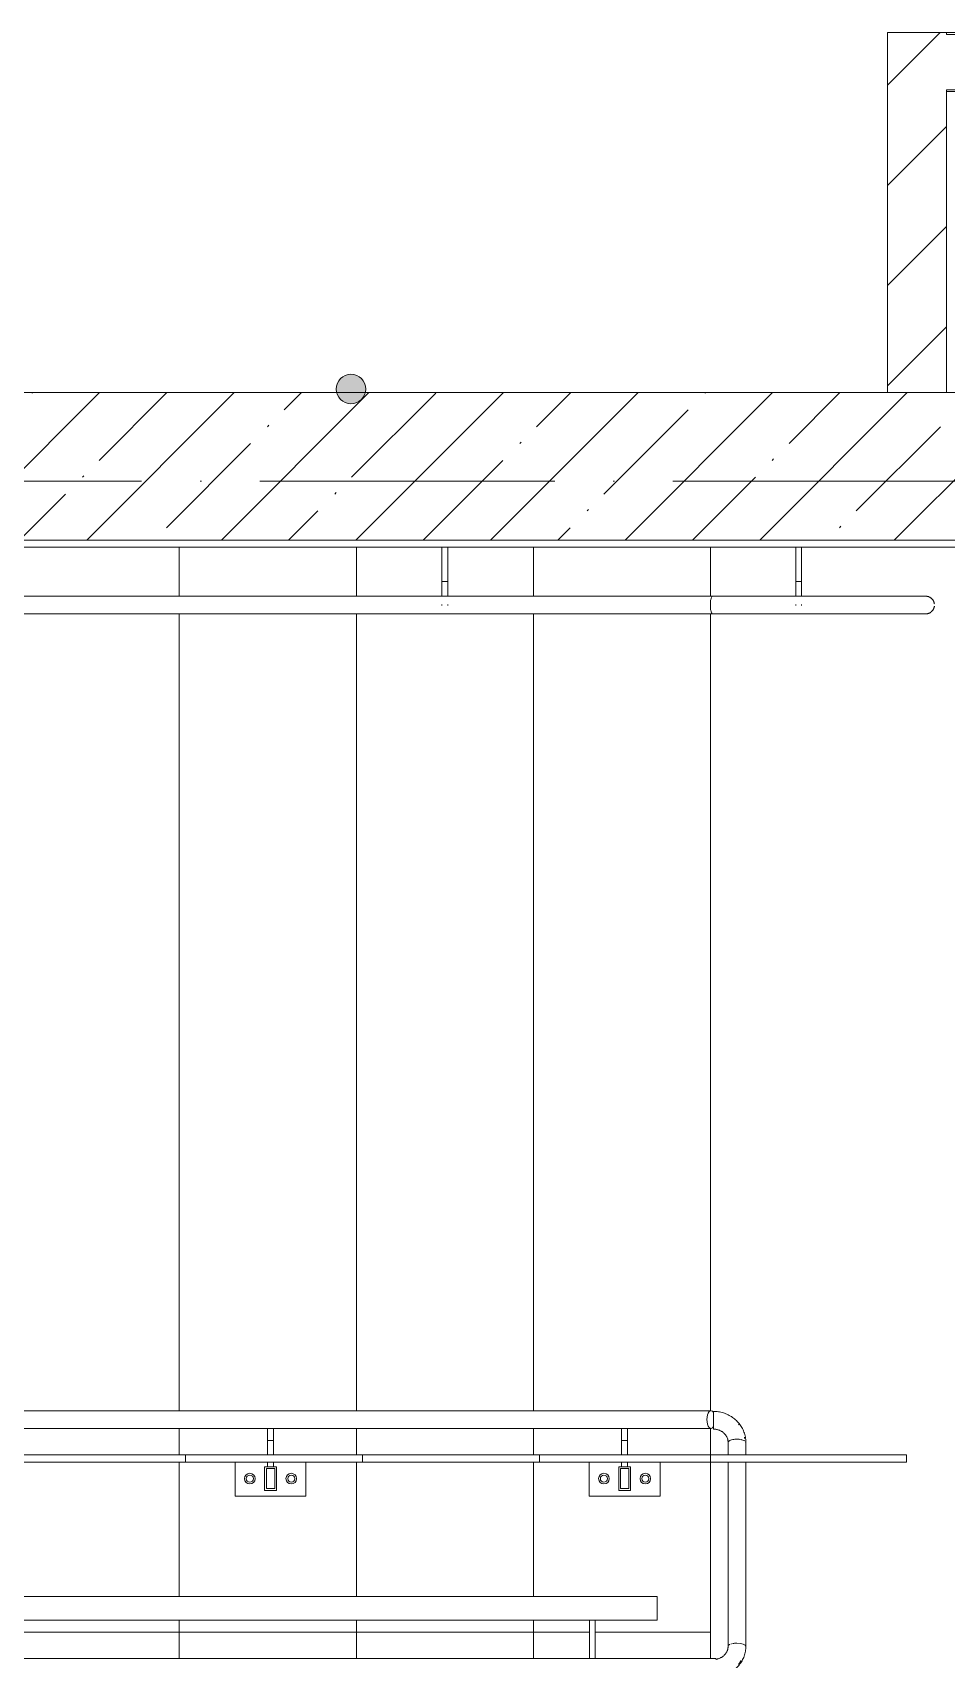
# Model space of a CAD drawing. Header units: millimetres. Extents: x -17017 to 628417, y -109036 to 199237.
# Drawn here: x 78581 to 80130, y -104562 to -101805 of the extents above; entities that cross this region are included whole.
import ezdxf

# ---------------------------------------------------------------- set-up
doc = ezdxf.new("R2010")
doc.units = ezdxf.units.MM
doc.linetypes.add('50_200_ШТРИХ_1Т_ш5_п1_п1_', pattern=[700, 500, -100, 0, -100])
for name, color, linetype, lineweight in [('0-1', 7, 'Continuous', 5), ('0-2', 7, 'Continuous', 9), ('Контуры', 7, 'Continuous', 9), ('Линии подступенков', 7, 'Continuous', 9), ('Линии свеса', 7, 'Continuous', 9), ('Марки стен', 7, 'Continuous', 9), ('Обобщенные модели', 7, 'Continuous', 9), ('Ограждение', 7, 'Continuous', 9), ('Оси-2', 7, '50_200_ШТРИХ_1Т_ш5_п1_п1_', 9), ('Стены', 7, 'Continuous', 9), ('Стены-1', 7, 'Continuous', 13), ('стяжа', 7, 'Continuous', 30), ('Штриховка разреза-1', 7, 'Continuous', 9)]:
    doc.layers.add(name, color=color, linetype=linetype, lineweight=lineweight)
doc.layers.get('0-2').off()

# ---------------------------------------------------------------- blocks, each defined once
blk = doc.blocks.new('ось2эт')
at = {"layer": 'Оси-2'}
blk.add_line((94868.3, -102565.3), (-12388.8, -102565.3), dxfattribs=at)
blk = doc.blocks.new('О_Элемент ограждения_Обод_Труба_ГОСТ 8645-68 - О_Элемент ограждения_Обод_Труба_ГОСТ 8645-68-V87-АИ2_02_План отделки стен 2-го этажа _Часть 2_')
at = {"layer": 'Ограждение'}
for p, q in [((-3720, 20), (0, 20)), ((0, 20), (0, -20)), ((0, -20), (-3720, -20))]:
    blk.add_line(p, q, dxfattribs=at)
blk = doc.blocks.new('О_Кронштейн_Форма Г_Круг_ГОСТ 2590-2006 - О_Кронштейн_Форма Г_Круг_ГОСТ 2590-2006-V88-АИ2_02_План отделки стен 2-го этажа _Часть 2_')
at = {"layer": 'Ограждение'}
for p, q in [((5895, 1665), (5895, 1720)), ((5905, 1720), (5905, 1665))]:
    blk.add_line(p, q, dxfattribs=at)
at = {"layer": 'Ограждение', "flags": 128}
for points in [[(5895, 1655), (5895, 1655.9), (5895, 1656.9), (5895, 1657.8), (5895, 1658.8), (5895, 1659.8), (5895, 1660.8), (5895, 1661.7), (5895, 1662.7), (5895, 1663.7), (5895, 1664.7), (5895, 1665)], [(5905, 1665), (5905, 1664), (5905, 1663), (5905, 1662), (5905, 1661), (5905, 1660), (5905, 1659.1), (5905, 1658.1), (5905, 1657.1), (5905, 1656.2), (5905, 1655.3)]]:
    blk.add_lwpolyline(points, dxfattribs=at)
blk = doc.blocks.new('О_Элемент поручня_Маршевый_Труба_ГОСТ 8732-78 - О_Элемент поручня_Маршевый_Труба_ГОСТ 8732-78-V93-АИ2_02_План отделки стен 2-го этажа _Часть 2_')
at = {"layer": 'Ограждение'}
blk.add_line((-9.9, 0), (-3926, 0), dxfattribs=at)
at = {"layer": 'Ограждение', "flags": 128}
blk.add_lwpolyline([(-8.3, -1.5), (-9.1, -0.4), (-9.9, 0)], dxfattribs=at)
blk = doc.blocks.new('Ограждение 2 - Ограждение 2-32862125-АИ2_02_План отделки стен 2-го этажа _Часть 2_')
at = {"layer": 'Ограждение'}
for p, q in [((86994.8, 1719), (86994.8, 1661.1)), ((86994.8, 1719), (86994.8, 1661.1)), ((87004.8, 1661.1), (87004.8, 1719)), ((87004.8, 1661.1), (87004.8, 1719)), ((87594.6, 1719), (87594.6, 1661.1)), ((87594.6, 1719), (87594.6, 1661.1)), ((87604.6, 1661.1), (87604.6, 1719)), ((87604.6, 1661.1), (87604.6, 1719)), ((87453.5, 1636), (85650, 1636)), ((87764.7, 1636), (87453.5, 1636)), ((85650, 1606), (87453.5, 1606)), ((87453.5, 1606), (87764.7, 1606))]:
    blk.add_line(p, q, dxfattribs=at)
at = {"layer": 'Ограждение', "flags": 128}
for points in [[(86994.8, 1636.6), (86994.8, 1638), (86994.8, 1639.3), (86994.8, 1640.7), (86994.8, 1642.2), (86994.8, 1643.7), (86994.8, 1645.2), (86994.8, 1646.7), (86994.8, 1648.3), (86994.8, 1649.8), (86994.8, 1651.4), (86994.8, 1653), (86994.8, 1654.6), (86994.8, 1656.3), (86994.8, 1657.9), (86994.8, 1659.6), (86994.8, 1661.1)], [(86994.8, 1636.6), (86994.8, 1638), (86994.8, 1639.3), (86994.8, 1640.7), (86994.8, 1642.2), (86994.8, 1643.7), (86994.8, 1645.2), (86994.8, 1646.7), (86994.8, 1648.3), (86994.8, 1649.8), (86994.8, 1651.4), (86994.8, 1653), (86994.8, 1654.6), (86994.8, 1656.3), (86994.8, 1657.9), (86994.8, 1659.6), (86994.8, 1661.1)], [(87004.8, 1661.1), (87004.8, 1659.4), (87004.8, 1657.8), (87004.8, 1656.2), (87004.8, 1654.5), (87004.8, 1652.9), (87004.8, 1651.3), (87004.8, 1649.7), (87004.8, 1648.1), (87004.8, 1646.6), (87004.8, 1645.1), (87004.8, 1643.6), (87004.8, 1642.1), (87004.8, 1640.6), (87004.8, 1639.2), (87004.8, 1637.9), (87004.8, 1636.5)], [(87004.8, 1661.1), (87004.8, 1659.4), (87004.8, 1657.8), (87004.8, 1656.2), (87004.8, 1654.5), (87004.8, 1652.9), (87004.8, 1651.3), (87004.8, 1649.7), (87004.8, 1648.1), (87004.8, 1646.6), (87004.8, 1645.1), (87004.8, 1643.6), (87004.8, 1642.1), (87004.8, 1640.6), (87004.8, 1639.2), (87004.8, 1637.9), (87004.8, 1636.5)], [(87594.6, 1636.6), (87594.6, 1638), (87594.6, 1639.3), (87594.6, 1640.7), (87594.6, 1642.2), (87594.6, 1643.7), (87594.6, 1645.2), (87594.6, 1646.7), (87594.6, 1648.3), (87594.6, 1649.8), (87594.6, 1651.4), (87594.6, 1653), (87594.6, 1654.6), (87594.6, 1656.3), (87594.6, 1657.9), (87594.6, 1659.6), (87594.6, 1661.1)], [(87594.6, 1636.6), (87594.6, 1638), (87594.6, 1639.3), (87594.6, 1640.7), (87594.6, 1642.2), (87594.6, 1643.7), (87594.6, 1645.2), (87594.6, 1646.7), (87594.6, 1648.3), (87594.6, 1649.8), (87594.6, 1651.4), (87594.6, 1653), (87594.6, 1654.6), (87594.6, 1656.3), (87594.6, 1657.9), (87594.6, 1659.6), (87594.6, 1661.1)], [(87604.6, 1661.1), (87604.6, 1659.4), (87604.6, 1657.8), (87604.6, 1656.2), (87604.6, 1654.5), (87604.6, 1652.9), (87604.6, 1651.3), (87604.6, 1649.7), (87604.6, 1648.1), (87604.6, 1646.6), (87604.6, 1645.1), (87604.6, 1643.6), (87604.6, 1642.1), (87604.6, 1640.6), (87604.6, 1639.2), (87604.6, 1637.9), (87604.6, 1636.5)], [(87604.6, 1661.1), (87604.6, 1659.4), (87604.6, 1657.8), (87604.6, 1656.2), (87604.6, 1654.5), (87604.6, 1652.9), (87604.6, 1651.3), (87604.6, 1649.7), (87604.6, 1648.1), (87604.6, 1646.6), (87604.6, 1645.1), (87604.6, 1643.6), (87604.6, 1642.1), (87604.6, 1640.6), (87604.6, 1639.2), (87604.6, 1637.9), (87604.6, 1636.5)], [(87814.7, 1636), (87814.6, 1636), (87814.5, 1636), (87814.3, 1636), (87814, 1636), (87813.7, 1636), (87813.2, 1636), (87812.7, 1636), (87812.1, 1636), (87811.5, 1636), (87810.7, 1636), (87809.9, 1636), (87809, 1636), (87808, 1636), (87807, 1636), (87805.9, 1636), (87804.8, 1636), (87803.5, 1636), (87802.2, 1636), (87800.9, 1636), (87799.5, 1636), (87798, 1636), (87796.5, 1636), (87794.9, 1636), (87793.3, 1636), (87791.7, 1636), (87790, 1636), (87788.2, 1636), (87786.4, 1636), (87784.6, 1636), (87782.8, 1636), (87780.9, 1636), (87779, 1636), (87777.1, 1636), (87775.1, 1636), (87773.2, 1636), (87771.2, 1636), (87769.2, 1636), (87767.2, 1636), (87765.2, 1636), (87764.7, 1636)], [(87764.7, 1636), (87766.7, 1636), (87768.7, 1636), (87770.6, 1636), (87772.6, 1636), (87774.6, 1636), (87776.5, 1636), (87778.5, 1636), (87780.4, 1636), (87782.3, 1636), (87784.1, 1636), (87786, 1636), (87787.7, 1636), (87789.5, 1636), (87791.2, 1636), (87792.9, 1636), (87794.5, 1636), (87796.1, 1636), (87797.6, 1636), (87799.1, 1636), (87800.5, 1636), (87801.9, 1636), (87803.2, 1636), (87804.4, 1636), (87805.6, 1636), (87806.7, 1636), (87807.8, 1636), (87808.8, 1636), (87809.7, 1636), (87810.5, 1636), (87811.3, 1636), (87811.9, 1636), (87812.6, 1636), (87813.1, 1636), (87813.6, 1636), (87813.9, 1636), (87814.2, 1636), (87814.5, 1636), (87814.6, 1636), (87814.7, 1636), (87814.7, 1636)], [(87814.7, 1636), (87815.3, 1636), (87815.9, 1636), (87816.5, 1635.9), (87817, 1635.9), (87817.6, 1635.7), (87818.2, 1635.6), (87818.8, 1635.5), (87819.4, 1635.3), (87819.9, 1635.1), (87820.5, 1634.9), (87821, 1634.6), (87821.6, 1634.3), (87822.1, 1634.1), (87822.6, 1633.8), (87823.1, 1633.4), (87823.6, 1633.1), (87824.1, 1632.7), (87824.5, 1632.3), (87825, 1631.9), (87825.4, 1631.5), (87825.8, 1631.1), (87826.2, 1630.6), (87826.6, 1630.1), (87826.9, 1629.6), (87827.3, 1629.1), (87827.6, 1628.6), (87827.9, 1628.1), (87828.2, 1627.6), (87828.4, 1627), (87828.6, 1626.5), (87828.8, 1625.9), (87829, 1625.3), (87829.2, 1624.8), (87829.3, 1624.2), (87829.4, 1623.6), (87829.5, 1623)], [(86994.8, 1620.1), (86994.8, 1620.2), (86994.8, 1620.3), (86994.8, 1620.4), (86994.8, 1620.7), (86994.8, 1621), (86994.8, 1621.4), (86994.8, 1621.8)], [(87004.8, 1621.8), (87004.8, 1621.3), (87004.8, 1621), (87004.8, 1620.7), (87004.8, 1620.4), (87004.8, 1620.3), (87004.8, 1620.2), (87004.8, 1620.1)], [(87594.6, 1620.1), (87594.6, 1620.2), (87594.6, 1620.3), (87594.6, 1620.4), (87594.6, 1620.7), (87594.6, 1621), (87594.6, 1621.4), (87594.6, 1621.8)], [(87604.6, 1621.8), (87604.6, 1621.3), (87604.6, 1621), (87604.6, 1620.7), (87604.6, 1620.4), (87604.6, 1620.3), (87604.6, 1620.2), (87604.6, 1620.1)], [(87764.7, 1606), (87766.7, 1606), (87768.7, 1606), (87770.6, 1606), (87772.6, 1606), (87774.6, 1606), (87776.5, 1606), (87778.5, 1606), (87780.4, 1606), (87782.3, 1606), (87784.1, 1606), (87786, 1606), (87787.7, 1606), (87789.5, 1606), (87791.2, 1606), (87792.9, 1606), (87794.5, 1606), (87796.1, 1606), (87797.6, 1606), (87799.1, 1606), (87800.5, 1606), (87801.9, 1606), (87803.2, 1606), (87804.4, 1606), (87805.6, 1606), (87806.7, 1606), (87807.8, 1606), (87808.8, 1606), (87809.7, 1606), (87810.5, 1606), (87811.3, 1606), (87811.9, 1606), (87812.6, 1606), (87813.1, 1606), (87813.6, 1606), (87813.9, 1606), (87814.2, 1606), (87814.5, 1606), (87814.6, 1606), (87814.7, 1606), (87814.7, 1606)], [(87814.7, 1606), (87814.6, 1606), (87814.5, 1606), (87814.3, 1606), (87814, 1606), (87813.7, 1606), (87813.2, 1606), (87812.7, 1606), (87812.1, 1606), (87811.5, 1606), (87810.7, 1606), (87809.9, 1606), (87809, 1606), (87808, 1606), (87807, 1606), (87805.9, 1606), (87804.8, 1606), (87803.5, 1606), (87802.2, 1606), (87800.9, 1606), (87799.5, 1606), (87798, 1606), (87796.5, 1606), (87794.9, 1606), (87793.3, 1606), (87791.7, 1606), (87790, 1606), (87788.2, 1606), (87786.4, 1606), (87784.6, 1606), (87782.8, 1606), (87780.9, 1606), (87779, 1606), (87777.1, 1606), (87775.1, 1606), (87773.2, 1606), (87771.2, 1606), (87769.2, 1606), (87767.2, 1606), (87765.2, 1606)], [(87823.7, 1609.1), (87823.3, 1608.8), (87822.8, 1608.4), (87822.3, 1608.1), (87821.7, 1607.8), (87821.2, 1607.5), (87820.6, 1607.3), (87820.1, 1607.1), (87819.5, 1606.9), (87819, 1606.7), (87818.4, 1606.5), (87817.8, 1606.4), (87817.2, 1606.3), (87816.6, 1606.2), (87816, 1606.1), (87815.4, 1606.1), (87814.8, 1606), (87814.7, 1606)], [(87829.5, 1619.2), (87829.5, 1618.7), (87829.4, 1618.1), (87829.2, 1617.5), (87829.1, 1616.9), (87828.9, 1616.3), (87828.7, 1615.8), (87828.5, 1615.2), (87828.2, 1614.7), (87828, 1614.1), (87827.7, 1613.6), (87827.4, 1613.1), (87827, 1612.6), (87826.7, 1612.1), (87826.3, 1611.6), (87825.9, 1611.2), (87825.5, 1610.7), (87825.1, 1610.3), (87824.7, 1609.9), (87824.2, 1609.5)]]:
    blk.add_lwpolyline(points, dxfattribs=at)
at = {"layer": 'Ограждение'}
for points in [[(86994.9, 1661.1), (86994.8, 1661.1), (86994.8, 1661.1), (86994.9, 1661.1)], [(86994.9, 1661.1), (86994.8, 1661.1), (86994.8, 1661.1), (86995.4, 1661.1), (86996.5, 1661.1), (86998.1, 1661.1), (86999.2, 1661.1), (86999.8, 1661.1)], [(86999.8, 1661.1), (87000.4, 1661.1), (87001.6, 1661.1), (87003.1, 1661.1), (87004.2, 1661.1), (87004.6, 1661.1), (87004.7, 1661.1)], [(87594.7, 1661.1), (87594.6, 1661.1), (87594.6, 1661.1), (87595.2, 1661.1), (87596.3, 1661.1), (87597.9, 1661.1), (87599, 1661.1), (87599.6, 1661.1)], [(87594.7, 1661.1), (87594.6, 1661.1), (87594.6, 1661.1), (87594.7, 1661.1)], [(87599.6, 1661.1), (87600.2, 1661.1), (87601.3, 1661.1), (87602.9, 1661.1), (87604, 1661.1), (87604.4, 1661.1), (87604.5, 1661.1)]]:
    blk.add_open_spline(points, degree=3, dxfattribs=at)
for points, knots in [([(87453.5, 1636), (87453.2, 1636), (87452.6, 1635.7), (87451.8, 1634.2), (87451, 1631.8), (87450.2, 1627.6), (87450, 1623.7), (87450, 1621)], [-0.5, -0.5, -0.5, -0.5, -0.4166667, -0.3333333, -0.25, -0.1666667, 0, 0, 0, 0]), ([(87450, 1621), (87450, 1618.4), (87450.2, 1614.5), (87451, 1610.3), (87451.8, 1607.9), (87452.6, 1606.4), (87453.2, 1606), (87453.5, 1606)], [-1, -1, -1, -1, -0.8333333, -0.75, -0.6666667, -0.5833333, -0.5, -0.5, -0.5, -0.5])]:
    blk.add_open_spline(points, degree=3, knots=knots, dxfattribs=at)
blk = doc.blocks.new('О_Элемент поручня_Торцевой_Труба_ГОСТ 8732-78 - О_Элемент поручня_Торцевой_Труба_ГОСТ 8732-78-31465698-АИ2_02_План отделки стен 2-го этажа _Часть 2_')
at = {"layer": 'Ограждение'}
for p, q in [((-38.6, 30), (-350.8, 30)), ((-5.3, 30), (-26.6, 30)), ((-350.8, 0), (-38.6, 0)), ((-26.6, 0), (-5.3, 0))]:
    blk.add_line(p, q, dxfattribs=at)
for centre, start_param, end_param in [((-5.3, 15), 5.759587, 6.283185), ((-5.3, 15), 5.574568, 5.720388), ((-350.8, 15), 3.141593, 4.712389), ((-350.8, 15), 5.235988, 5.393382), ((-5.3, 15), 3.141593, 3.403392), ((-5.3, 15), 3.701791, 3.847547), ((-5.3, 15), 4.125313, 4.18879), ((-5.3, 15), 4.712391, 4.953925), ((-5.3, 15), 4.469522, 4.712389)]:
    blk.add_ellipse(centre, major_axis=(0, 15), ratio=0.350207, start_param=start_param, end_param=end_param, dxfattribs=at)
blk = doc.blocks.new('О_Элемент поручня_Загиб_Труба_ГОСТ 8732-78 - О_Элемент поручня_Загиб_Труба_ГОСТ 8732-78-31465703-АИ2_02_План отделки стен 2-го этажа _Часть 2_')
at = {"layer": 'Ограждение'}
for p, q in [((89805, 2073.8), (89805, 2073.3)), ((89805, 2043.8), (89805, 2073.8)), ((89805, 2044.3), (89805, 2043.8)), ((89847.6, 2052.2), (89848.6, 2050.9)), ((89857.7, 2030.2), (89858, 2028.1))]:
    blk.add_line(p, q, dxfattribs=at)
at = {"layer": 'Ограждение', "flags": 128}
for points in [[(89805, 2073.8), (89807.2, 2073.8), (89809.3, 2073.7), (89811.5, 2073.5), (89813.6, 2073.2), (89815.7, 2072.8), (89817.9, 2072.4), (89820, 2071.9), (89822, 2071.3), (89824.1, 2070.6), (89826.1, 2069.8), (89828.1, 2069), (89830, 2068.1), (89832, 2067.1), (89833.8, 2066), (89835.7, 2064.9), (89837.5, 2063.7), (89839.2, 2062.5), (89840.9, 2061.1), (89842.5, 2059.7), (89844.1, 2058.3), (89845.6, 2056.7), (89847.1, 2055.2), (89848.5, 2053.5), (89849.8, 2051.8), (89851, 2050.1), (89852.2, 2048.3), (89853.3, 2046.5), (89854.3, 2044.6), (89855.3, 2042.6), (89856.1, 2040.7), (89856.9, 2038.7), (89857.6, 2036.7), (89858.2, 2034.6), (89858.7, 2032.5), (89859.2, 2030.4), (89859.5, 2028.3), (89859.8, 2026.2), (89859.9, 2024.1), (89860, 2021.9)], [(89830, 2021.4), (89830, 2022.2), (89829.9, 2023.1), (89829.8, 2023.9), (89829.7, 2024.8), (89829.5, 2025.6), (89829.3, 2026.5), (89829.1, 2027.3), (89828.8, 2028.1), (89828.5, 2029), (89828.2, 2029.8), (89827.8, 2030.6), (89827.4, 2031.4), (89826.9, 2032.2), (89826.4, 2032.9), (89825.9, 2033.7), (89825.3, 2034.4), (89824.7, 2035.1), (89824.1, 2035.8), (89823.5, 2036.5), (89822.8, 2037.1), (89822.1, 2037.8), (89821.3, 2038.4), (89820.5, 2039), (89819.7, 2039.5), (89818.9, 2040), (89818, 2040.5), (89817.1, 2041), (89816.2, 2041.4), (89815.3, 2041.8), (89814.4, 2042.2), (89813.4, 2042.5), (89812.4, 2042.8), (89811.4, 2043.1), (89810.4, 2043.3), (89809.4, 2043.5), (89808.4, 2043.6), (89807.4, 2043.7), (89806.3, 2043.8), (89805.3, 2043.8), (89805, 2043.8)]]:
    blk.add_lwpolyline(points, dxfattribs=at)
at = {"layer": 'Ограждение'}
for start_param, end_param in [(2.776165, 3.141593), (1.905831, 2.535092), (1.570798, 1.811871), (0.600394, 1.570798), (0, 0.178896)]:
    blk.add_ellipse((89845, 2021.4), major_axis=(15, 0), ratio=0.350207, start_param=start_param, end_param=end_param, dxfattribs=at)
blk = doc.blocks.new('О_Элемент поручня_Загиб_Труба_ГОСТ 8732-78 - О_Элемент поручня_Загиб_Труба_ГОСТ 8732-78-V244-АИ2_02_План отделки стен 2-го этажа _Часть 2_')
at = {"layer": 'Ограждение'}
for p, q in [((89805, 1624.3), (89805, 1632.2)), ((89805, 1623.5), (89805, 1624.3))]:
    blk.add_line(p, q, dxfattribs=at)
at = {"layer": 'Ограждение', "flags": 128}
for points in [[(89860, 1675.9), (89860, 1673.7), (89859.8, 1671.6), (89859.6, 1669.5), (89859.3, 1667.3), (89858.9, 1665.2), (89858.4, 1663.2), (89857.8, 1661.1), (89857.1, 1659.1), (89856.4, 1657.1), (89855.5, 1655.1), (89854.6, 1653.2), (89853.6, 1651.3), (89852.5, 1649.4), (89851.4, 1647.6), (89850.1, 1645.9), (89848.8, 1644.1), (89847.5, 1642.5), (89846, 1640.9), (89844.5, 1639.4), (89843, 1637.9), (89841.3, 1636.5), (89839.7, 1635.1), (89837.9, 1633.8), (89836.2, 1632.6), (89834.3, 1631.5), (89832.5, 1630.4), (89830.6, 1629.4), (89828.6, 1628.5), (89826.6, 1627.6), (89824.6, 1626.8), (89822.6, 1626.1), (89820.5, 1625.5), (89818.4, 1625), (89816.3, 1624.5), (89814.2, 1624.1), (89812.1, 1623.8), (89809.9, 1623.6), (89807.7, 1623.5), (89805.6, 1623.4), (89805, 1623.4)], [(89810.1, 1653.9), (89811.2, 1654.1), (89812.2, 1654.3), (89813.1, 1654.6), (89814.1, 1654.9), (89815.1, 1655.3), (89816, 1655.7), (89816.9, 1656.1), (89817.8, 1656.6), (89818.7, 1657), (89819.5, 1657.6), (89820.3, 1658.1), (89821.1, 1658.7), (89821.9, 1659.3), (89822.6, 1659.9), (89823.3, 1660.5), (89823.9, 1661.2), (89824.6, 1661.9), (89825.2, 1662.6), (89825.8, 1663.3), (89826.3, 1664.1), (89826.8, 1664.9), (89827.2, 1665.6), (89827.7, 1666.4), (89828.1, 1667.2), (89828.4, 1668), (89828.7, 1668.8), (89829, 1669.7), (89829.3, 1670.5), (89829.5, 1671.4), (89829.7, 1672.2), (89829.8, 1673.1), (89829.9, 1673.9), (89830, 1674.8), (89830, 1675.6), (89830, 1675.9)], [(89849.8, 1647.9), (89848.9, 1646.7), (89847.7, 1645.1)], [(89852.3, 1652), (89851.2, 1650.2), (89850.1, 1648.4)]]:
    blk.add_lwpolyline(points, dxfattribs=at)
at = {"layer": 'Ограждение'}
for start_param, end_param in [(2.692794, 3.141593), (2.468394, 2.62707), (1.833599, 2.019595), (1.570796, 1.795196), (0, 1.570796)]:
    blk.add_ellipse((89845, 1675.9), major_axis=(15, 0), ratio=0.350207, start_param=start_param, end_param=end_param, dxfattribs=at)
blk = doc.blocks.new('Ограждение 6 - Ограждение 2-32862468-АИ2_02_План отделки стен 2-го этажа _Часть 2_')
at = {"layer": 'Ограждение'}
for p, q in [((87450.9, 194.7), (85676.4, 194.7)), ((85690.4, 164.7), (87450.9, 164.7)), ((86699.7, 144), (86699.7, 119.7)), ((86699.7, 139.6), (86699.7, 119.7)), ((86709.7, 119.7), (86709.7, 144)), ((86709.7, 119.7), (86709.7, 139.6)), ((87299.6, 144), (87299.6, 119.7)), ((87299.6, 139.6), (87299.6, 119.7)), ((87309.6, 119.7), (87309.6, 144)), ((87309.6, 119.7), (87309.6, 139.6)), ((86644.6, 107.7), (86644.6, 49.7)), ((86694.6, 99.7), (86694.6, 59.7)), ((86714.6, 99.7), (86694.6, 99.7)), ((86697.6, 96.7), (86711.6, 96.7)), ((86697.6, 62.7), (86697.6, 96.7)), ((86699.7, 107.7), (86699.7, 99.7)), ((86699.7, 107.7), (86699.7, 99.7)), ((86709.7, 99.7), (86709.7, 107.7)), ((86709.7, 99.7), (86709.7, 107.7)), ((86711.6, 96.7), (86711.6, 62.7)), ((86714.6, 59.7), (86714.6, 99.7)), ((86764.6, 49.7), (86764.6, 107.7)), ((87244.6, 107.7), (87244.6, 49.7)), ((87294.6, 99.7), (87294.6, 59.7)), ((87314.6, 99.7), (87294.6, 99.7)), ((87297.6, 96.7), (87311.6, 96.7)), ((87297.6, 62.7), (87297.6, 96.7)), ((87299.6, 107.7), (87299.6, 99.7)), ((87299.6, 107.7), (87299.6, 99.7)), ((87309.6, 99.7), (87309.6, 107.7)), ((87309.6, 99.7), (87309.6, 107.7)), ((87311.6, 96.7), (87311.6, 62.7)), ((87314.6, 59.7), (87314.6, 99.7)), ((87364.6, 49.7), (87364.6, 107.7)), ((86694.6, 59.7), (86714.6, 59.7)), ((86711.6, 62.7), (86697.6, 62.7)), ((87294.6, 59.7), (87314.6, 59.7)), ((87311.6, 62.7), (87297.6, 62.7)), ((86644.6, 49.7), (86764.6, 49.7)), ((87244.6, 49.7), (87364.6, 49.7))]:
    blk.add_line(p, q, dxfattribs=at)
at = {"layer": 'Ограждение', "flags": 128}
for points in [[(86699.7, 144), (86699.7, 145.6), (86699.7, 147.3), (86699.7, 148.9), (86699.7, 150.5), (86699.7, 152.2), (86699.7, 153.8), (86699.7, 155.4), (86699.7, 156.9), (86699.7, 158.5), (86699.7, 160), (86699.7, 161.5), (86699.7, 163), (86699.7, 164.4)], [(86699.7, 139.6), (86699.7, 141.2), (86699.7, 142.9), (86699.7, 144.5), (86699.7, 146.2), (86699.7, 147.8), (86699.7, 149.4), (86699.7, 151), (86699.7, 152.6), (86699.7, 154.1), (86699.7, 155.6), (86699.7, 157.1), (86699.7, 158.6), (86699.7, 160.1), (86699.7, 161.5), (86699.7, 162.8), (86699.7, 164.2)], [(86709.7, 164.3), (86709.7, 162.9), (86709.7, 161.4), (86709.7, 159.9), (86709.7, 158.4), (86709.7, 156.8), (86709.7, 155.2), (86709.7, 153.7), (86709.7, 152), (86709.7, 150.4), (86709.7, 148.8), (86709.7, 147.2), (86709.7, 145.5), (86709.7, 144)], [(86709.7, 164.1), (86709.7, 162.7), (86709.7, 161.4), (86709.7, 159.9), (86709.7, 158.5), (86709.7, 157), (86709.7, 155.5), (86709.7, 154), (86709.7, 152.4), (86709.7, 150.9), (86709.7, 149.3), (86709.7, 147.7), (86709.7, 146), (86709.7, 144.4), (86709.7, 142.8), (86709.7, 141.1), (86709.7, 139.6)], [(87299.6, 144), (87299.6, 145.6), (87299.6, 147.3), (87299.6, 148.9), (87299.6, 150.5), (87299.6, 152.2), (87299.6, 153.8), (87299.6, 155.4), (87299.6, 156.9), (87299.6, 158.5), (87299.6, 160), (87299.6, 161.5), (87299.6, 163), (87299.6, 164.4)], [(87299.6, 139.6), (87299.6, 141.2), (87299.6, 142.9), (87299.6, 144.5), (87299.6, 146.2), (87299.6, 147.8), (87299.6, 149.4), (87299.6, 151), (87299.6, 152.6), (87299.6, 154.1), (87299.6, 155.6), (87299.6, 157.1), (87299.6, 158.6), (87299.6, 160.1), (87299.6, 161.5), (87299.6, 162.8), (87299.6, 164.2)], [(87309.6, 164.3), (87309.6, 162.9), (87309.6, 161.4), (87309.6, 159.9), (87309.6, 158.4), (87309.6, 156.8), (87309.6, 155.2), (87309.6, 153.7), (87309.6, 152), (87309.6, 150.4), (87309.6, 148.8), (87309.6, 147.2), (87309.6, 145.5), (87309.6, 144)], [(87309.6, 164.1), (87309.6, 162.7), (87309.6, 161.4), (87309.6, 159.9), (87309.6, 158.5), (87309.6, 157), (87309.6, 155.5), (87309.6, 154), (87309.6, 152.4), (87309.6, 150.9), (87309.6, 149.3), (87309.6, 147.7), (87309.6, 146), (87309.6, 144.4), (87309.6, 142.8), (87309.6, 141.1), (87309.6, 139.6)]]:
    blk.add_lwpolyline(points, dxfattribs=at)
at = {"layer": 'Ограждение'}
for centre, radius, start, end in [((86669.6, 79.6), 9, 90, 270), ((86669.5, 79.6), 6, 90, 270), ((86669.5, 79.6), 6, 270, 90), ((86669.6, 79.6), 9, 270, 90), ((86739.7, 79.6), 9, 90, 270), ((86739.8, 79.6), 6, 90, 270), ((86739.7, 79.6), 9, 270, 90), ((86739.8, 79.6), 6, 270, 90), ((87269.6, 79.6), 9, 90, 270), ((87269.5, 79.6), 6, 90, 270), ((87269.5, 79.6), 6, 270, 90), ((87269.6, 79.6), 9, 270, 90), ((87339.7, 79.6), 9, 90, 270), ((87339.8, 79.6), 6, 90, 270), ((87339.7, 79.6), 9, 270, 90), ((87339.8, 79.6), 6, 270, 90)]:
    blk.add_arc(centre, radius, start, end, dxfattribs=at)
for start_param, end_param in [(5.631014, 7.853982), (1.570796, 3.798419)]:
    blk.add_ellipse((87450.9, 179.7), major_axis=(0, 15), ratio=0.447214, start_param=start_param, end_param=end_param, dxfattribs=at)
for points in [[(86699.7, 144), (86699.8, 144), (86700.2, 144), (86701.4, 144), (86702.9, 144), (86704.1, 144), (86704.7, 144)], [(86704.7, 144), (86705.2, 144), (86706.4, 144), (86707.9, 144), (86709.1, 144), (86709.7, 144), (86709.7, 144), (86709.6, 144)], [(86709.6, 139.6), (86709.7, 139.6), (86709.7, 139.6), (86709.6, 139.6)], [(87299.7, 144), (87299.8, 144), (87300.2, 144), (87301.4, 144), (87302.9, 144), (87304.1, 144), (87304.6, 144)], [(87304.6, 144), (87305.2, 144), (87306.4, 144), (87307.9, 144), (87309.1, 144), (87309.7, 144), (87309.7, 144), (87309.6, 144)], [(87309.6, 139.6), (87309.7, 139.6), (87309.7, 139.6), (87309.6, 139.6)]]:
    blk.add_open_spline(points, degree=3, dxfattribs=at)
blk = doc.blocks.new('154_Фахверк_СКБ_Швеллер - Тип_100_3960_зеркало-36793856-АИ2_02_План отделки стен 2-го этажа _Часть 2_')
at = {"layer": 'Обобщенные модели'}
for p, q in [((175, 50), (125, 50)), ((125, 50), (125, -50)), ((128, 47), (175, 47)), ((128, -47), (128, 47)), ((175, 47), (175, 50)), ((125, -50), (175, -50)), ((175, -47), (128, -47)), ((175, -50), (175, -47))]:
    blk.add_line(p, q, dxfattribs=at)
blk = doc.blocks.new('0125-Р-ОО-Ш2-АР-о_23_10_2024_rvt-1-АИ2_02_План отделки стен 2-го этажа _Часть 2_')
at = {"layer": 'Штриховка разреза-1'}
h = blk.add_hatch(dxfattribs=at)
h.set_pattern_fill('FP_3', color=256, style=0, pattern_type=2)
h.set_pattern_definition([(45, (0, 0), (-84.85281, 84.85281), [])])
h.paths.add_polyline_path([(90100, 3800), (90200, 3800), (90200, 4410), (90100, 4410), (90100, 4189)], flags=0)
h = blk.add_hatch(dxfattribs=at)
h.set_pattern_fill('FP_1', color=256, style=0, pattern_type=2)
h.set_pattern_definition([(45, (0, 0), (-114.04925, 114.04925), []), (45, (114.05, 0), (-114.04925, 114.04925), [201.612, -40.322, 3.353, -36.97])])
h.paths.add_polyline_path([(91350, 3550), (91350, 3800), (86150, 3800), (86150, 3550), (91018.2, 3550)], flags=0)
at = {"layer": 'Контуры'}
for p, q in [((89800, 3538), (89800, 3455)), ((89800, 3425), (89800, 2075)), ((89800, 2045), (89800, 2000)), ((89800, 1988), (89800, 1700)), ((88900, 1700), (88604.6, 1700)), ((89200, 1700), (88900, 1700)), ((89500, 1700), (89200, 1700)), ((89595.2, 1700), (89500, 1700)), ((89800, 1700), (89604.6, 1700)), ((89800, 1655), (89800, 1700))]:
    blk.add_line(p, q, dxfattribs=at)
at = {"layer": 'Линии подступенков'}
for p, q in [((88900, 3538), (88900, 3454.9)), ((89200, 3538), (89200, 3454.9)), ((89500, 3538), (89500, 3455)), ((89800, 3538), (89800, 3455)), ((88900, 3425.1), (88900, 2075)), ((89200, 3425.1), (89200, 2075)), ((89500, 3425), (89500, 2075)), ((89800, 3425), (89800, 2075)), ((88900, 2045.1), (88900, 2000)), ((89200, 2045.1), (89200, 2000)), ((89500, 2045), (89500, 2000)), ((89800, 2045), (89800, 2000)), ((88900, 1988), (88900, 1760)), ((89200, 1988), (89200, 1760)), ((89500, 1988), (89500, 1760)), ((89800, 1988), (89800, 1700)), ((88900, 1720), (88900, 1700)), ((89200, 1720), (89200, 1700)), ((89500, 1720), (89500, 1700)), ((88900, 1655), (88900, 1700)), ((89200, 1655), (89200, 1700)), ((89500, 1655), (89500, 1700)), ((89800, 1655), (89800, 1700))]:
    blk.add_line(p, q, dxfattribs=at)
at = {"layer": 'Линии свеса'}
for p, q in [((88900, 3538), (88900, 3454.9)), ((89200, 3538), (89200, 3454.9)), ((89500, 3538), (89500, 3455)), ((88900, 3425.1), (88900, 2075)), ((89200, 3425.1), (89200, 2075)), ((89500, 3425), (89500, 2075)), ((88900, 2045.1), (88900, 2000)), ((89200, 2045.1), (89200, 2000)), ((89500, 2045), (89500, 2000)), ((88900, 1988), (88900, 1760)), ((89200, 1988), (89200, 1760)), ((89500, 1988), (89500, 1760)), ((88900, 1720), (88900, 1700)), ((89200, 1720), (89200, 1700)), ((89500, 1720), (89500, 1700)), ((88900, 1655), (88900, 1700)), ((89200, 1655), (89200, 1700)), ((89500, 1655), (89500, 1700))]:
    blk.add_line(p, q, dxfattribs=at)
at = {"layer": 'Стены-1'}
for p, q in [((90100, 4410), (90100, 3800)), ((90200, 4410), (90100, 4410)), ((90200, 3800), (90200, 4310)), ((91350, 3800), (88100, 3800)), ((90100, 3800), (90200, 3800)), ((86150, 3550), (91350, 3550))]:
    blk.add_line(p, q, dxfattribs=at)
at = {"layer": '0-2'}
for name, p, rotation in [('154_Фахверк_СКБ_Швеллер - Тип_100_3960_зеркало-36793856-АИ2_02_План отделки стен 2-го этажа _Часть 2_', (90375, 4360), 180), ('О_Элемент поручня_Торцевой_Труба_ГОСТ 8732-78 - О_Элемент поручня_Торцевой_Труба_ГОСТ 8732-78-31465698-АИ2_02_План отделки стен 2-го этажа _Часть 2_', (89860, 2026.6), 89.99999999999991)]:
    blk.add_blockref(name, p, dxfattribs=dict(at, rotation=rotation))
for name, p in [('Ограждение 2 - Ограждение 2-32862125-АИ2_02_План отделки стен 2-го этажа _Часть 2_', (2350, 1819)), ('Ограждение 6 - Ограждение 2-32862468-АИ2_02_План отделки стен 2-го этажа _Часть 2_', (2350, 1880.3)), ('О_Элемент поручня_Загиб_Труба_ГОСТ 8732-78 - О_Элемент поручня_Загиб_Труба_ГОСТ 8732-78-31465703-АИ2_02_План отделки стен 2-го этажа _Часть 2_', (0, 0)), ('О_Элемент ограждения_Обод_Труба_ГОСТ 8645-68 - О_Элемент ограждения_Обод_Труба_ГОСТ 8645-68-V87-АИ2_02_План отделки стен 2-го этажа _Часть 2_', (89710, 1740)), ('О_Кронштейн_Форма Г_Круг_ГОСТ 2590-2006 - О_Кронштейн_Форма Г_Круг_ГОСТ 2590-2006-V88-АИ2_02_План отделки стен 2-го этажа _Часть 2_', (83700, 0)), ('О_Элемент поручня_Маршевый_Труба_ГОСТ 8732-78 - О_Элемент поручня_Маршевый_Труба_ГОСТ 8732-78-V93-АИ2_02_План отделки стен 2-го этажа _Часть 2_', (89818.4, 1655)), ('О_Элемент поручня_Загиб_Труба_ГОСТ 8732-78 - О_Элемент поручня_Загиб_Труба_ГОСТ 8732-78-V244-АИ2_02_План отделки стен 2-го этажа _Часть 2_', (0, 0))]:
    blk.add_blockref(name, p, dxfattribs=at)
blk = doc.blocks.new('2ч2эт')
at = {"layer": 'Марки стен'}
h = blk.add_hatch(color=256, dxfattribs=at)
edge = h.paths.add_edge_path(flags=0)
edge.add_arc((79120.8, -102409.3), 25, 0, 360)
blk.add_circle((79120.8, -102409.3), 25, dxfattribs=at)
at = {"layer": 'Стены'}
for p, q in [((77991.3, -104215.3), (80062.4, -104215.3)), ((78840.4, -104215.3), (78840.4, -104227.3)), ((79140.4, -104215.3), (79140.4, -104227.3)), ((79440.4, -104215.3), (79440.4, -104227.3)), ((79729.9, -104215.3), (79729.9, -104227.3)), ((80062.4, -104215.3), (80062.4, -104227.3)), ((80062.4, -104227.3), (77940.4, -104227.3))]:
    blk.add_line(p, q, dxfattribs=at)
at = {"layer": 'Стены-1'}
for p, q in [((75817.9, -102677.3), (81267.9, -102677.3)), ((81279.9, -102665.3), (75829.9, -102665.3))]:
    blk.add_line(p, q, dxfattribs=at)
at = {"layer": '0-1'}
blk.add_blockref('0125-Р-ОО-Ш2-АР-о_23_10_2024_rvt-1-АИ2_02_План отделки стен 2-го этажа _Часть 2_', (-10070.1, -106215.3), dxfattribs=at)

msp = doc.modelspace()

# ---------------------------------------------------------------- block references
at = {"layer": 'стяжа'}
for name in ['ось2эт', '2ч2эт']:
    msp.add_blockref(name, (0, 0), dxfattribs=at)

doc.saveas('drawing.dxf')
